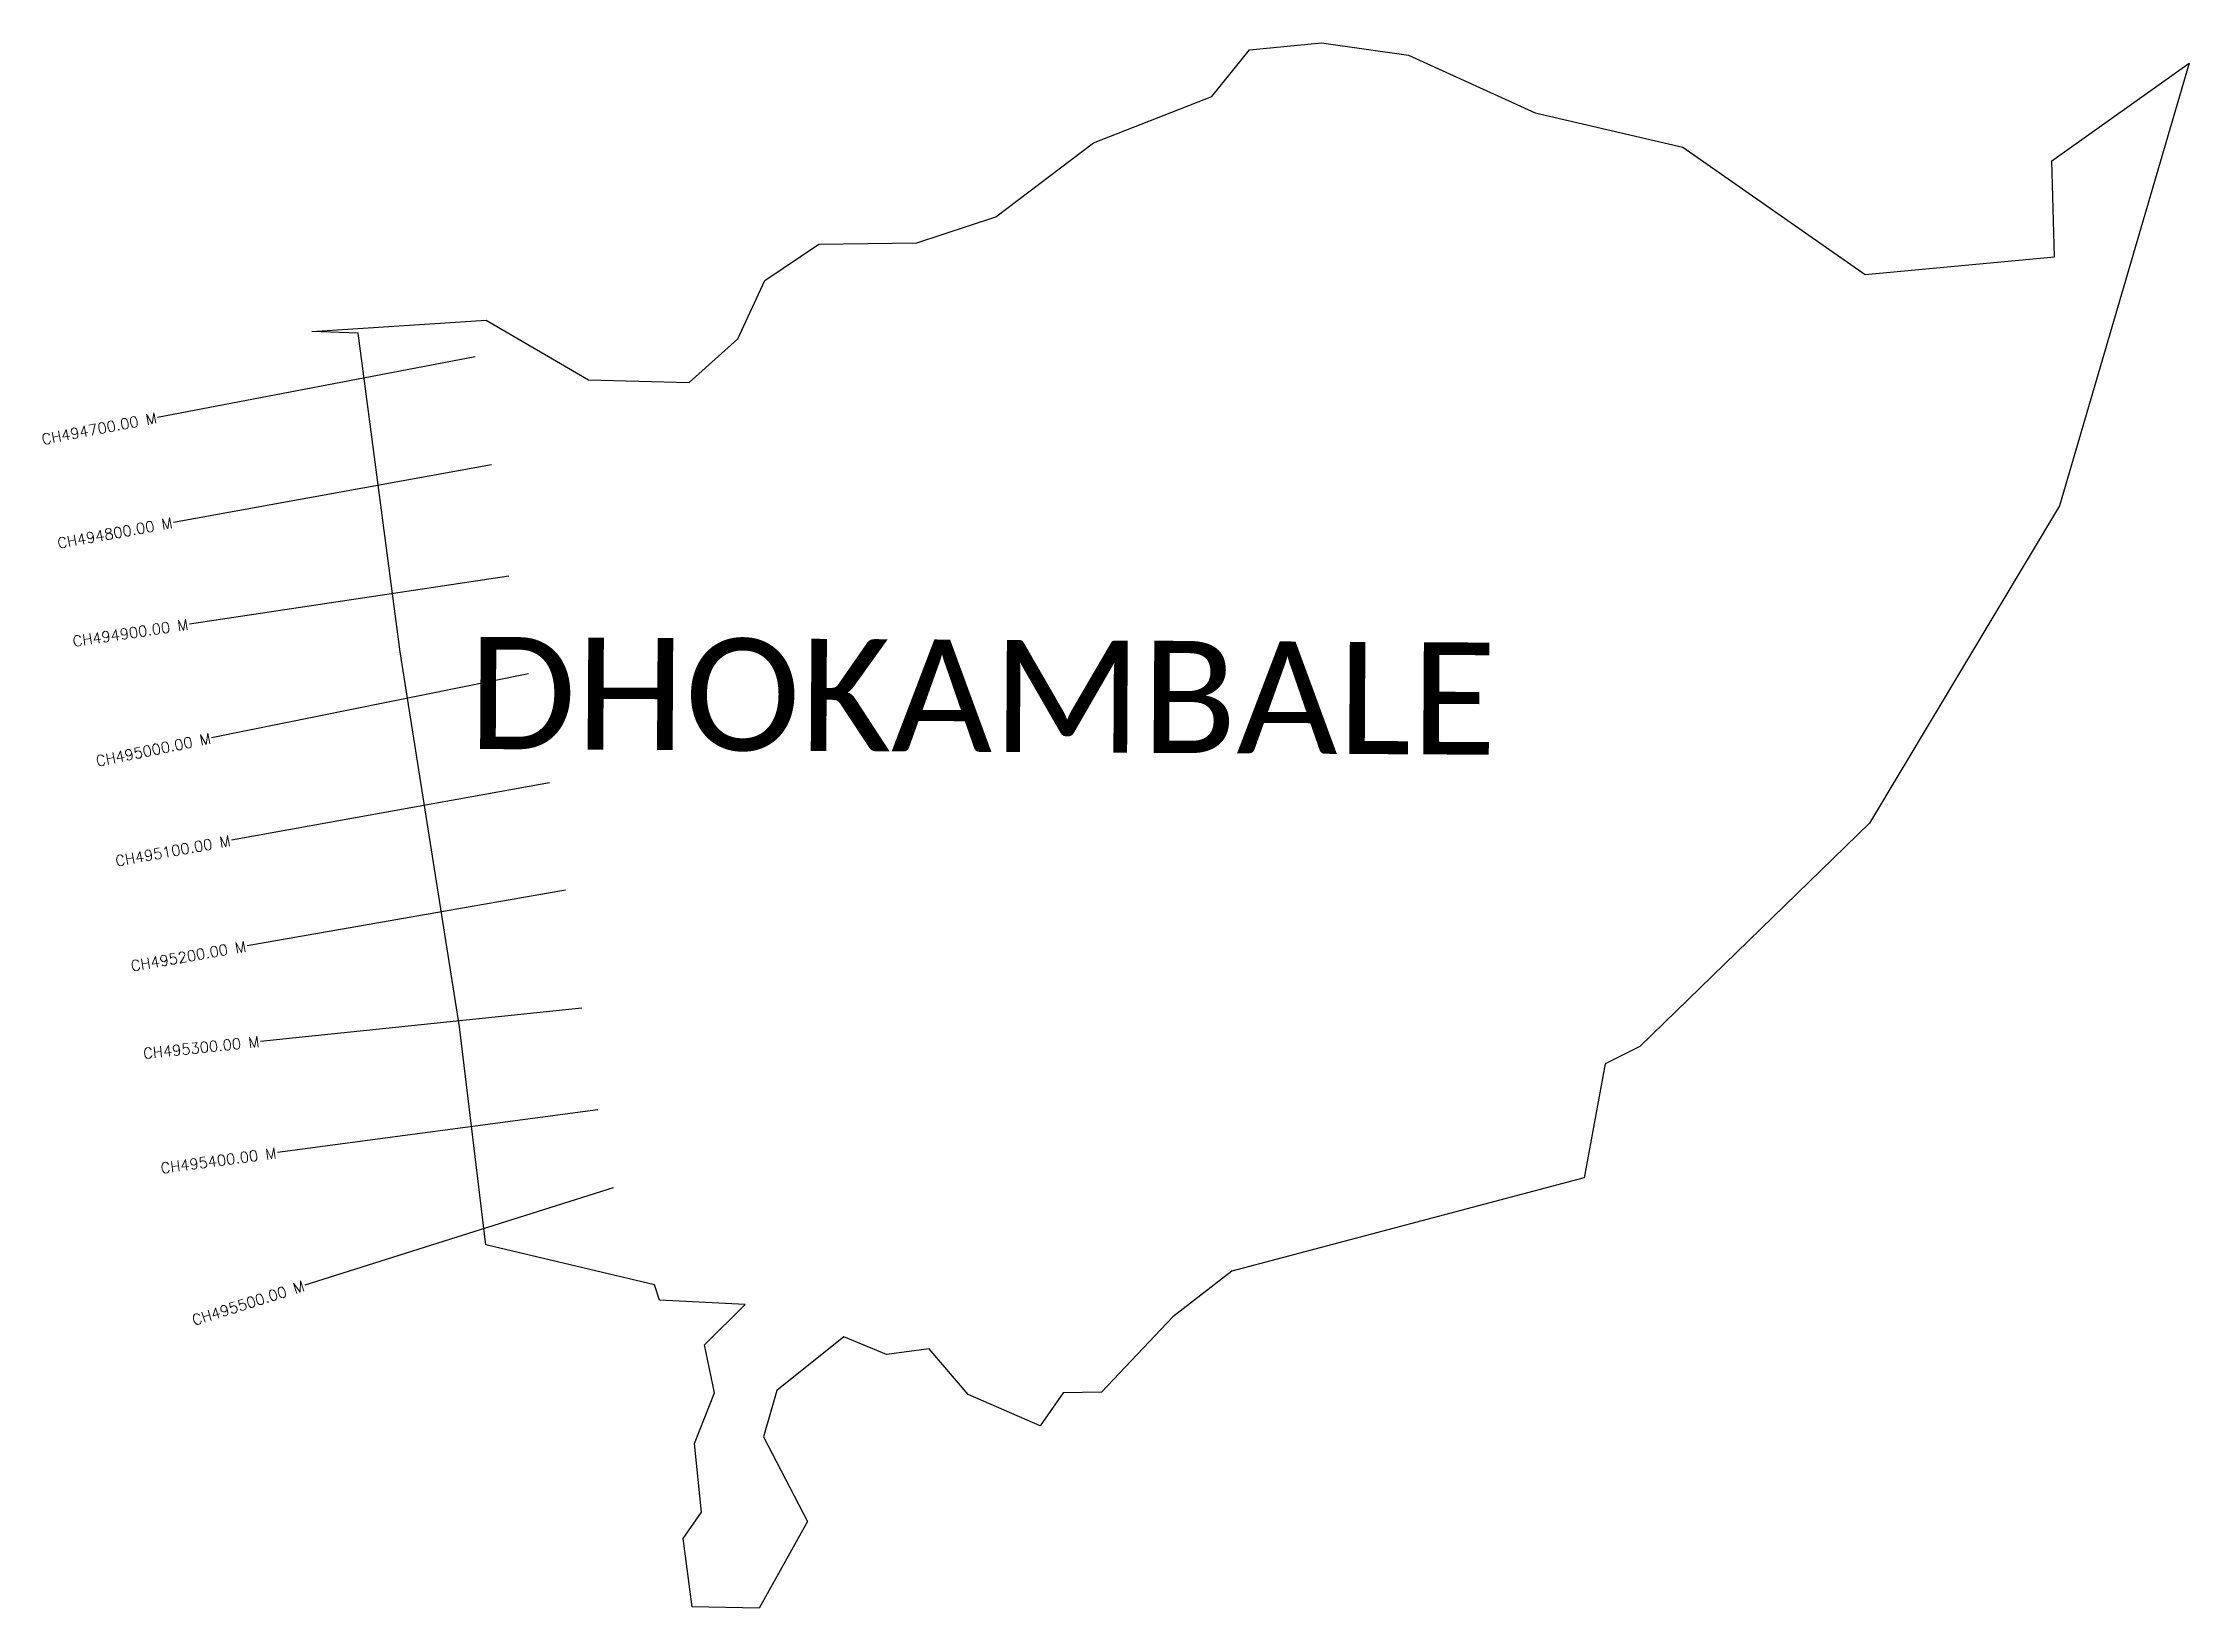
# Model space of a CAD drawing. Header units: metres. Extents: x 317213 to 319205, y 1889842 to 1891294.
import ezdxf
from ezdxf.enums import TextEntityAlignment as Align

# ---------------------------------------------------------------- set-up
doc = ezdxf.new("R2010")
doc.units = ezdxf.units.M
for name, color, linetype in [('CS', 134, 'Continuous'), ('CSMark', 6, 'Continuous'), ('village', 3, 'Continuous'), ('VILLAGE NAME', 250, 'Continuous')]:
    doc.layers.add(name, color=color, linetype=linetype)
doc.styles.get("Standard").update_dxf_attribs({"font": 'simplex.shx'})

msp = doc.modelspace()

# ---------------------------------------------------------------- linework, layer by layer
at = {"color": 6, "flags": 128}
msp.add_lwpolyline([(318187.9, 1891201.3), (318297.9, 1891244.3)], dxfattribs=at)
at = {"layer": 'CS'}
for p, q in [((317613.9, 1891002.8), (317319.2, 1890946.6)), ((317629.2, 1890902.6), (317334, 1890849.2)), ((317645.4, 1890799.3), (317348.7, 1890754.9)), ((317663.4, 1890708.8), (317369.4, 1890649.2)), ((317683, 1890607.5), (317387.8, 1890554.2)), ((317697.8, 1890507.8), (317402.3, 1890456.2)), ((317713.1, 1890398.5), (317414.7, 1890367.6)), ((317727.8, 1890304.2), (317430.5, 1890264.4)), ((317742, 1890231.8), (317455.9, 1890141.4))]:
    msp.add_line(p, q, dxfattribs=at)
at = {"layer": 'village', "color": 6}
for points in [[(318297.9, 1891244.3, 0), (318333, 1891287.8, 0), (318399.7, 1891294.1, 0), (318480.4, 1891282.8, 0), (318598.1, 1891229.2, 0), (318735.3, 1891197.4, 0), (318904.3, 1891079.1, 0), (319080.1, 1891095.7, 0), (319077.7, 1891184.8, 0), (319205.1, 1891275.4, 0)], [(319205.1, 1891275.4, 0), (319084.9, 1890864.7, 0), (318908.4, 1890570, 0), (318695.1, 1890362.9, 0), (318663.2, 1890346.9, 0), (318643.7, 1890240.9, 0), (318316.4, 1890154.4, 0), (318261.7, 1890111.9, 0), (318195.5, 1890042.2, 0), (318159.8, 1890041.4, 0), (318138.5, 1890010.9, 0), (318071.7, 1890040, 0), (318035.5, 1890082.4, 0), (317995.8, 1890077, 0), (317956.4, 1890093.4, 0), (317894, 1890043.5, 0), (317881.8, 1890000.7, 0), (317922.5, 1889922, 0), (317877.8, 1889841.7, 0), (317815.6, 1889842.8, 0), (317807.2, 1889906.2, 0), (317824, 1889930.6, 0), (317817.5, 1889994.6, 0), (317836.1, 1890041.6, 0), (317826.8, 1890086, 0), (317864.6, 1890123.3, 0), (317785.2, 1890127.4, 0), (317780.5, 1890141.7, 0), (317623.9, 1890178.7, 0), (317599.6, 1890381.2, 0), (317544.3, 1890729.2, 0), (317505.5, 1891024.8, 0), (317462.5, 1891026.3, 0), (317624.1, 1891037, 0), (317719.3, 1890981.4, 0), (317812.8, 1890979.1, 0), (317857.9, 1891019.6, 0), (317883, 1891073.7, 0), (317933.1, 1891107.5, 0), (318023.9, 1891108.6, 0), (318097.5, 1891132.7, 0), (318187.9, 1891201.3, 0)]]:
    msp.add_polyline3d(points, dxfattribs=at)

# ---------------------------------------------------------------- texts
at = {"layer": 'CSMark'}
for s, rotation, p in [('CH494700.00 M', 10.7874, (317318.2, 1890946.4)), ('CH494800.00 M', 10.2512, (317333, 1890849)), ('CH494900.00 M', 8.5202, (317347.7, 1890754.7)), ('CH495000.00 M', 11.4672, (317368.4, 1890649)), ('CH495100.00 M', 10.241, (317386.8, 1890554)), ('CH495200.00 M', 9.899, (317401.3, 1890456)), ('CH495300.00 M', 5.9099, (317413.7, 1890367.5)), ('CH495400.00 M', 7.628, (317429.5, 1890264.2)), ('CH495500.00 M', 17.532, (317455, 1890141.1))]:
    msp.add_text(s, height=10, rotation=rotation, dxfattribs=at).set_placement(p, align=Align.MIDDLE_RIGHT)
at = {"layer": 'VILLAGE NAME', "insert": (317608.2, 1890743), "char_height": 104.042, "attachment_point": 1, "rotation": 359.6762}
msp.add_mtext_dynamic_manual_height_columns('{\\fCalibri|b0|i0|c0|p34;DHOKAMBALE}', width=1492.463, gutter_width=520.2, heights=[0], dxfattribs=at)

doc.saveas('drawing.dxf')
